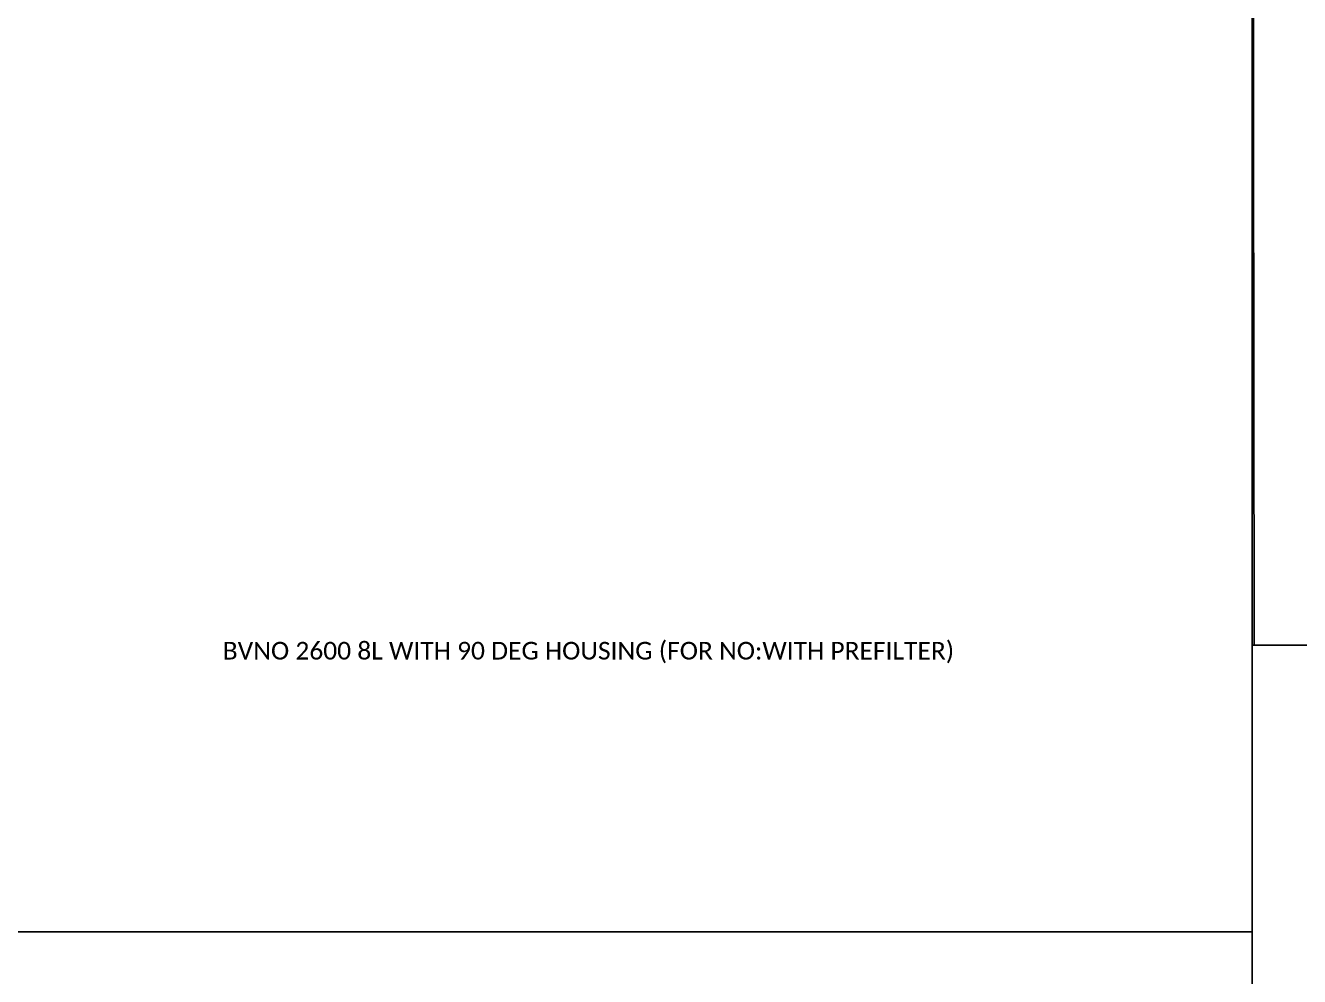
# Model space of a CAD drawing. Header units: millimetres. Extents: x 374 to 5899, y -2909 to 2000.
# Drawn here: x 1407 to 3051, y -455 to 773 of the extents above; entities that cross this region are included whole.
import ezdxf
from ezdxf.enums import TextEntityAlignment as Align

# ---------------------------------------------------------------- set-up
doc = ezdxf.new("R2010")
doc.units = ezdxf.units.MM
doc.header["$LTSCALE"] = 154
doc.layers.get('0').update_dxf_attribs({"linetype": 'CONTINUOUS'})
doc.styles.get("Standard").update_dxf_attribs({"font": 'calibri.ttf'})

msp = doc.modelspace()

# ---------------------------------------------------------------- linework, layer by layer
for points in [[(375.672, 2000.09), (2989.56, 2000.09), (2989.56, -396.871), (375.672, -396.871)], [(2989.56, 2000.09), (5893.441, 2000.09), (5896.27, -27.027), (2992.389, -27.027)], [(2989.56, -27.027), (5899.099, -27.027), (5899.099, -2909.27), (2989.56, -2909.27)], [(374.049, -396.871), (2989.56, -396.871), (2989.56, -2907.81), (374.049, -2907.81)]]:
    msp.add_lwpolyline(points, close=True)

# ---------------------------------------------------------------- texts
at = {"color": 0, "linetype": 'Continuous'}
msp.add_text('BVNO 2600 8L WITH 90 DEG HOUSING (FOR NO:WITH PREFILTER)', height=22.75, dxfattribs=at).set_placement((1661.153, -45.485), (1661.153, -45.485), align=Align.FIT)

doc.saveas('drawing.dxf')
